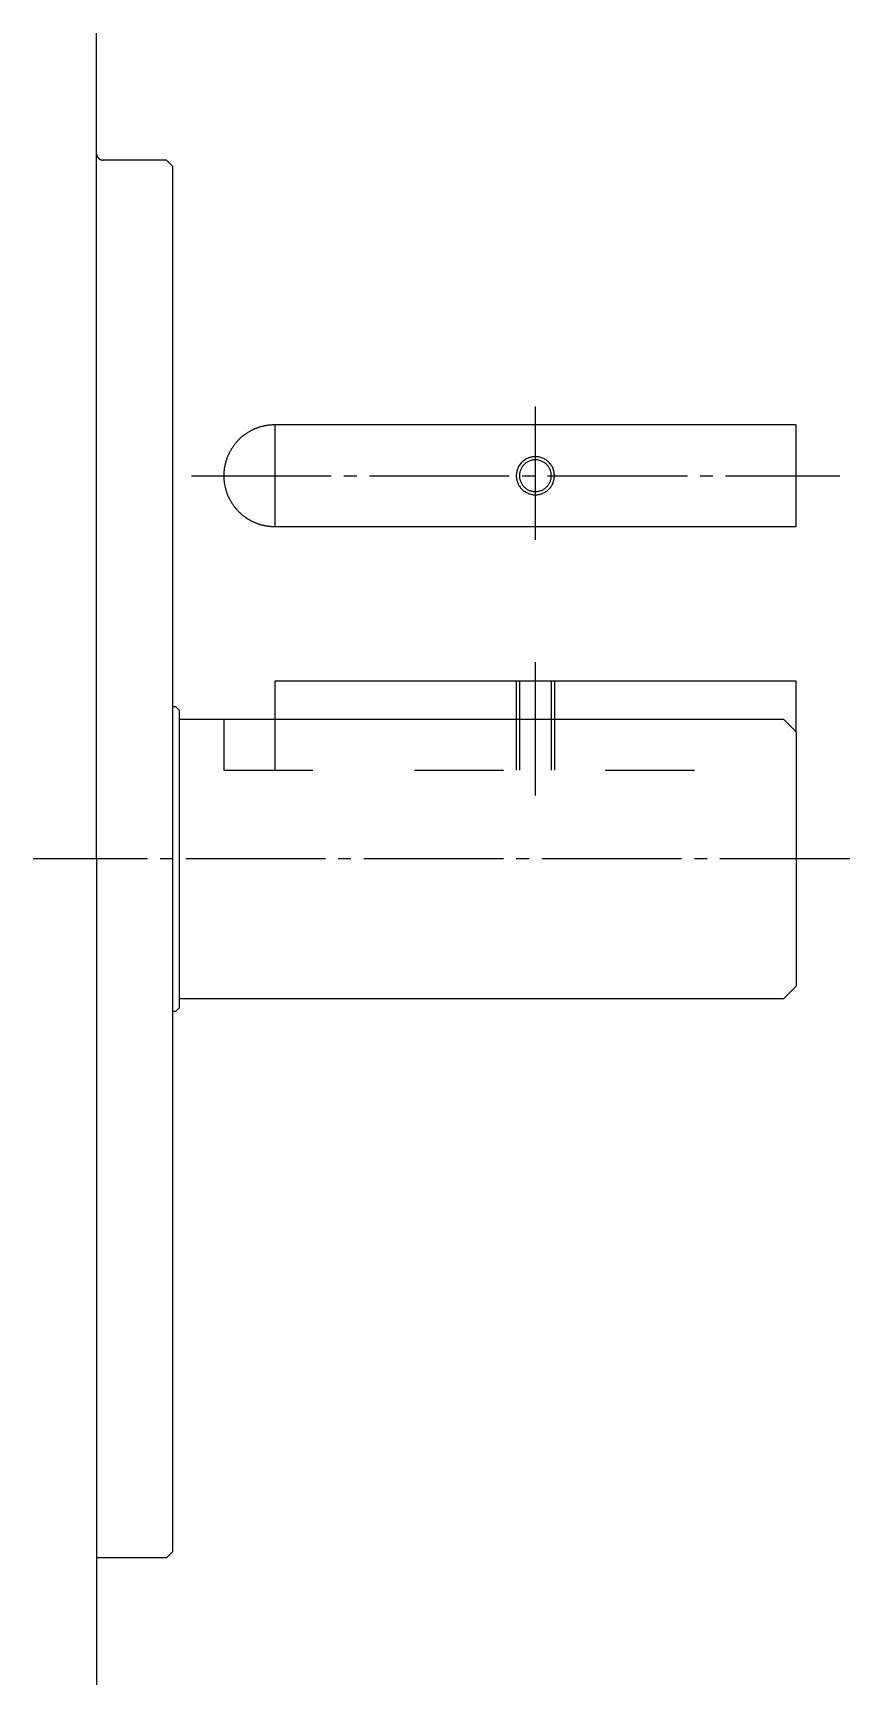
# Model space of a CAD drawing. Extents: x 0 to 671, y 0 to 384.
# Drawn here: x 383.4 to 447, y 0 to 130 of the extents above; entities that cross this region are included whole.
import ezdxf

# ---------------------------------------------------------------- set-up
doc = ezdxf.new("R2010")
doc.units = 0
doc.linetypes.add('DASH_CENTER', pattern=[14, 11, -1, 1, -1])
doc.linetypes.add('DASHED', pattern=[15, 7, -8])
doc.layers.get('0').update_dxf_attribs({"linetype": 'CONTINUOUS'})

msp = doc.modelspace()

# ---------------------------------------------------------------- linework, layer by layer
at = {"color": 7, "linetype": 'CONTINUOUS'}
for p, q in [((388.39, 96.34), (388.39, 130)), ((388.39, 65), (388.39, 119.8)), ((393.89, 120), (388.89, 120)), ((393.89, 120), (394.39, 119.5)), ((394.39, 65), (394.39, 119.5)), ((402.39, 99.16), (402.39, 91.16)), ((443.39, 99.16), (402.39, 99.16)), ((443.39, 91.16), (443.39, 99.16)), ((402.39, 91.16), (443.39, 91.16)), ((402.39, 79), (402.39, 76)), ((443.39, 79), (402.39, 79)), ((443.39, 75), (443.39, 79)), ((394.39, 77), (394.59, 77)), ((394.59, 77), (394.89, 76.7)), ((394.89, 76.7), (394.89, 53.3)), ((394.89, 76), (398.39, 76)), ((398.39, 76), (402.39, 76)), ((402.39, 76), (442.39, 76)), ((442.39, 76), (443.39, 75)), ((443.39, 75), (443.39, 72)), ((443.39, 72), (443.39, 55)), ((388.39, 65), (388.39, 0)), ((394.39, 10.5), (394.39, 65)), ((443.39, 55), (442.39, 54)), ((442.39, 54), (394.89, 54)), ((394.59, 53), (394.39, 53)), ((394.59, 53), (394.89, 53.3)), ((393.89, 10), (394.39, 10.5)), ((393.89, 10), (388.39, 10))]:
    msp.add_line(p, q, dxfattribs=at)
at = {"color": 1, "linetype": 'DASH_CENTER'}
for p, q in [((422.89, 90.12), (422.89, 100.62)), ((395.84, 95.16), (446.83, 95.16)), ((422.89, 70), (422.89, 80.5)), ((448.39, 65), (383.39, 65))]:
    msp.add_line(p, q, dxfattribs=at)
at = {"color": 2, "linetype": 'DASHED'}
for p, q in [((421.39, 79), (421.39, 72)), ((424.39, 79), (424.39, 72)), ((398.39, 76), (398.39, 72)), ((398.39, 72), (443.39, 72))]:
    msp.add_line(p, q, dxfattribs=at)
at = {"color": 7, "linetype": 'DASHED'}
for p, q in [((421.64, 79), (421.64, 72)), ((424.14, 79), (424.14, 72)), ((402.39, 76), (402.39, 72))]:
    msp.add_line(p, q, dxfattribs=at)
at = {"color": 7, "linetype": 'CONTINUOUS'}
for points in [[(388.39, 120.5, 0), (388.39, 120.49, 0), (388.39, 120.49, 0), (388.39, 120.48, 0), (388.39, 120.47, 0), (388.39, 120.47, 0), (388.39, 120.46, 0), (388.39, 120.46, 0), (388.39, 120.45, 0), (388.39, 120.44, 0), (388.39, 120.44, 0), (388.39, 120.43, 0), (388.39, 120.43, 0), (388.4, 120.42, 0), (388.4, 120.41, 0), (388.4, 120.41, 0), (388.4, 120.4, 0), (388.4, 120.4, 0), (388.4, 120.39, 0), (388.4, 120.38, 0), (388.4, 120.38, 0), (388.41, 120.37, 0), (388.41, 120.37, 0), (388.41, 120.36, 0), (388.41, 120.36, 0), (388.41, 120.35, 0), (388.42, 120.34, 0), (388.42, 120.34, 0), (388.42, 120.33, 0), (388.42, 120.33, 0), (388.42, 120.32, 0), (388.43, 120.31, 0), (388.43, 120.31, 0), (388.43, 120.3, 0), (388.43, 120.3, 0), (388.44, 120.29, 0), (388.44, 120.29, 0), (388.44, 120.28, 0), (388.44, 120.28, 0), (388.45, 120.27, 0), (388.45, 120.26, 0), (388.45, 120.26, 0), (388.45, 120.25, 0), (388.46, 120.25, 0), (388.46, 120.24, 0), (388.46, 120.24, 0), (388.47, 120.23, 0), (388.47, 120.23, 0), (388.47, 120.22, 0), (388.48, 120.22, 0), (388.48, 120.21, 0), (388.48, 120.21, 0), (388.49, 120.2, 0), (388.49, 120.2, 0), (388.5, 120.19, 0), (388.5, 120.19, 0), (388.5, 120.18, 0), (388.51, 120.18, 0), (388.51, 120.17, 0), (388.51, 120.17, 0), (388.52, 120.16, 0), (388.52, 120.16, 0), (388.53, 120.16, 0), (388.53, 120.15, 0), (388.54, 120.15, 0), (388.54, 120.14, 0), (388.55, 120.14, 0), (388.55, 120.13, 0), (388.55, 120.13, 0), (388.56, 120.12, 0), (388.56, 120.12, 0), (388.57, 120.12, 0), (388.57, 120.11, 0), (388.58, 120.11, 0), (388.58, 120.11, 0), (388.59, 120.1, 0), (388.59, 120.1, 0), (388.6, 120.09, 0), (388.6, 120.09, 0), (388.61, 120.09, 0), (388.61, 120.08, 0), (388.62, 120.08, 0), (388.62, 120.08, 0), (388.63, 120.07, 0), (388.63, 120.07, 0), (388.64, 120.07, 0), (388.64, 120.06, 0), (388.65, 120.06, 0), (388.65, 120.06, 0), (388.66, 120.06, 0), (388.67, 120.05, 0), (388.67, 120.05, 0), (388.68, 120.05, 0), (388.68, 120.05, 0), (388.69, 120.04, 0), (388.69, 120.04, 0), (388.7, 120.04, 0), (388.7, 120.04, 0), (388.71, 120.03, 0), (388.71, 120.03, 0), (388.72, 120.03, 0), (388.73, 120.03, 0), (388.73, 120.03, 0), (388.74, 120.02, 0), (388.74, 120.02, 0), (388.75, 120.02, 0), (388.76, 120.02, 0), (388.76, 120.02, 0), (388.77, 120.02, 0), (388.77, 120.01, 0), (388.78, 120.01, 0), (388.79, 120.01, 0), (388.79, 120.01, 0), (388.8, 120.01, 0), (388.8, 120.01, 0), (388.81, 120.01, 0), (388.82, 120, 0), (388.82, 120, 0), (388.83, 120, 0), (388.83, 120, 0), (388.84, 120, 0), (388.85, 120, 0), (388.85, 120, 0), (388.86, 120, 0), (388.87, 120, 0), (388.87, 120, 0), (388.88, 120, 0), (388.88, 120, 0), (388.89, 120, 0)], [(402.39, 99.16, 0), (402.34, 99.16, 0), (402.29, 99.16, 0), (402.24, 99.16, 0), (402.19, 99.16, 0), (402.14, 99.15, 0), (402.1, 99.15, 0), (402.05, 99.15, 0), (402, 99.14, 0), (401.95, 99.14, 0), (401.9, 99.13, 0), (401.85, 99.13, 0), (401.8, 99.12, 0), (401.75, 99.11, 0), (401.71, 99.1, 0), (401.66, 99.09, 0), (401.61, 99.09, 0), (401.56, 99.08, 0), (401.51, 99.06, 0), (401.46, 99.05, 0), (401.42, 99.04, 0), (401.37, 99.03, 0), (401.32, 99.02, 0), (401.28, 99, 0), (401.23, 98.99, 0), (401.18, 98.98, 0), (401.13, 98.96, 0), (401.09, 98.94, 0), (401.04, 98.93, 0), (401, 98.91, 0), (400.95, 98.89, 0), (400.9, 98.88, 0), (400.86, 98.86, 0), (400.81, 98.84, 0), (400.77, 98.82, 0), (400.72, 98.8, 0), (400.68, 98.78, 0), (400.63, 98.76, 0), (400.59, 98.73, 0), (400.55, 98.71, 0), (400.5, 98.69, 0), (400.46, 98.67, 0), (400.42, 98.64, 0), (400.38, 98.62, 0), (400.33, 98.59, 0), (400.29, 98.57, 0), (400.25, 98.54, 0), (400.21, 98.52, 0), (400.17, 98.49, 0), (400.13, 98.46, 0), (400.09, 98.43, 0), (400.05, 98.4, 0), (400.01, 98.37, 0), (399.97, 98.35, 0), (399.93, 98.32, 0), (399.89, 98.29, 0), (399.85, 98.25, 0), (399.81, 98.22, 0), (399.78, 98.19, 0), (399.74, 98.16, 0), (399.7, 98.13, 0), (399.67, 98.09, 0), (399.63, 98.06, 0), (399.6, 98.03, 0), (399.56, 97.99, 0), (399.53, 97.96, 0), (399.49, 97.92, 0), (399.46, 97.88, 0), (399.43, 97.85, 0), (399.39, 97.81, 0), (399.36, 97.77, 0), (399.33, 97.74, 0), (399.3, 97.7, 0), (399.27, 97.66, 0), (399.24, 97.62, 0), (399.21, 97.58, 0), (399.18, 97.54, 0), (399.15, 97.51, 0), (399.12, 97.47, 0), (399.09, 97.42, 0), (399.06, 97.38, 0), (399.04, 97.34, 0), (399.01, 97.3, 0), (398.98, 97.26, 0), (398.96, 97.22, 0), (398.93, 97.18, 0), (398.91, 97.13, 0), (398.88, 97.09, 0), (398.86, 97.05, 0), (398.84, 97, 0), (398.82, 96.96, 0), (398.8, 96.92, 0), (398.77, 96.87, 0), (398.75, 96.83, 0), (398.73, 96.78, 0), (398.71, 96.74, 0), (398.69, 96.69, 0), (398.68, 96.65, 0), (398.66, 96.6, 0), (398.64, 96.56, 0), (398.62, 96.51, 0), (398.61, 96.46, 0), (398.59, 96.42, 0), (398.58, 96.37, 0), (398.56, 96.32, 0), (398.55, 96.28, 0), (398.54, 96.23, 0), (398.52, 96.18, 0), (398.51, 96.13, 0), (398.5, 96.09, 0), (398.49, 96.04, 0), (398.48, 95.99, 0), (398.47, 95.94, 0), (398.46, 95.89, 0), (398.45, 95.85, 0), (398.44, 95.8, 0), (398.43, 95.75, 0), (398.43, 95.7, 0), (398.42, 95.65, 0), (398.41, 95.6, 0), (398.41, 95.55, 0), (398.4, 95.51, 0), (398.4, 95.46, 0), (398.4, 95.41, 0), (398.39, 95.36, 0), (398.39, 95.31, 0), (398.39, 95.26, 0), (398.39, 95.21, 0), (398.39, 95.16, 0)], [(424.14, 95.16, 0), (424.14, 95.22, 0), (424.13, 95.28, 0), (424.13, 95.35, 0), (424.12, 95.41, 0), (424.1, 95.47, 0), (424.09, 95.53, 0), (424.07, 95.58, 0), (424.05, 95.64, 0), (424.02, 95.7, 0), (423.99, 95.75, 0), (423.96, 95.8, 0), (423.93, 95.86, 0), (423.89, 95.91, 0), (423.86, 95.96, 0), (423.82, 96, 0), (423.77, 96.05, 0), (423.73, 96.09, 0), (423.68, 96.13, 0), (423.63, 96.17, 0), (423.58, 96.2, 0), (423.53, 96.23, 0), (423.48, 96.26, 0), (423.42, 96.29, 0), (423.37, 96.32, 0), (423.31, 96.34, 0), (423.25, 96.36, 0), (423.19, 96.37, 0), (423.13, 96.39, 0), (423.07, 96.4, 0), (423.01, 96.41, 0), (422.95, 96.41, 0), (422.89, 96.41, 0), (422.83, 96.41, 0), (422.77, 96.41, 0), (422.71, 96.4, 0), (422.65, 96.39, 0), (422.59, 96.37, 0), (422.53, 96.36, 0), (422.47, 96.34, 0), (422.41, 96.32, 0), (422.36, 96.29, 0), (422.3, 96.26, 0), (422.25, 96.23, 0), (422.19, 96.2, 0), (422.14, 96.17, 0), (422.1, 96.13, 0), (422.05, 96.09, 0), (422.01, 96.05, 0), (421.96, 96, 0), (421.92, 95.96, 0), (421.89, 95.91, 0), (421.85, 95.86, 0), (421.82, 95.8, 0), (421.79, 95.75, 0), (421.76, 95.7, 0), (421.74, 95.64, 0), (421.71, 95.58, 0), (421.69, 95.53, 0), (421.68, 95.47, 0), (421.66, 95.41, 0), (421.65, 95.35, 0), (421.65, 95.28, 0), (421.64, 95.22, 0), (421.64, 95.16, 0), (421.64, 95.1, 0), (421.65, 95.04, 0), (421.65, 94.98, 0), (421.66, 94.92, 0), (421.68, 94.86, 0), (421.69, 94.8, 0), (421.71, 94.74, 0), (421.74, 94.68, 0), (421.76, 94.63, 0), (421.79, 94.57, 0), (421.82, 94.52, 0), (421.85, 94.47, 0), (421.89, 94.42, 0), (421.92, 94.37, 0), (421.96, 94.32, 0), (422.01, 94.28, 0), (422.05, 94.24, 0), (422.1, 94.2, 0), (422.14, 94.16, 0), (422.19, 94.12, 0), (422.25, 94.09, 0), (422.3, 94.06, 0), (422.36, 94.03, 0), (422.41, 94.01, 0), (422.47, 93.99, 0), (422.53, 93.97, 0), (422.59, 93.95, 0), (422.65, 93.94, 0), (422.71, 93.93, 0), (422.77, 93.92, 0), (422.83, 93.91, 0), (422.89, 93.91, 0), (422.95, 93.91, 0), (423.01, 93.92, 0), (423.07, 93.93, 0), (423.13, 93.94, 0), (423.19, 93.95, 0), (423.25, 93.97, 0), (423.31, 93.99, 0), (423.37, 94.01, 0), (423.42, 94.03, 0), (423.48, 94.06, 0), (423.53, 94.09, 0), (423.58, 94.12, 0), (423.63, 94.16, 0), (423.68, 94.2, 0), (423.73, 94.24, 0), (423.77, 94.28, 0), (423.82, 94.32, 0), (423.86, 94.37, 0), (423.89, 94.42, 0), (423.93, 94.47, 0), (423.96, 94.52, 0), (423.99, 94.57, 0), (424.02, 94.63, 0), (424.05, 94.68, 0), (424.07, 94.74, 0), (424.09, 94.8, 0), (424.1, 94.86, 0), (424.12, 94.92, 0), (424.13, 94.98, 0), (424.13, 95.04, 0), (424.14, 95.1, 0), (424.14, 95.16, 0)], [(398.39, 95.16, 0), (398.39, 95.11, 0), (398.39, 95.06, 0), (398.39, 95.01, 0), (398.39, 94.97, 0), (398.4, 94.92, 0), (398.4, 94.87, 0), (398.4, 94.82, 0), (398.41, 94.77, 0), (398.41, 94.72, 0), (398.42, 94.67, 0), (398.43, 94.62, 0), (398.43, 94.58, 0), (398.44, 94.53, 0), (398.45, 94.48, 0), (398.46, 94.43, 0), (398.47, 94.38, 0), (398.48, 94.33, 0), (398.49, 94.29, 0), (398.5, 94.24, 0), (398.51, 94.19, 0), (398.52, 94.14, 0), (398.54, 94.1, 0), (398.55, 94.05, 0), (398.56, 94, 0), (398.58, 93.95, 0), (398.59, 93.91, 0), (398.61, 93.86, 0), (398.62, 93.81, 0), (398.64, 93.77, 0), (398.66, 93.72, 0), (398.68, 93.68, 0), (398.69, 93.63, 0), (398.71, 93.59, 0), (398.73, 93.54, 0), (398.75, 93.5, 0), (398.77, 93.45, 0), (398.8, 93.41, 0), (398.82, 93.36, 0), (398.84, 93.32, 0), (398.86, 93.28, 0), (398.88, 93.23, 0), (398.91, 93.19, 0), (398.93, 93.15, 0), (398.96, 93.11, 0), (398.98, 93.06, 0), (399.01, 93.02, 0), (399.04, 92.98, 0), (399.06, 92.94, 0), (399.09, 92.9, 0), (399.12, 92.86, 0), (399.15, 92.82, 0), (399.18, 92.78, 0), (399.21, 92.74, 0), (399.24, 92.7, 0), (399.27, 92.66, 0), (399.3, 92.62, 0), (399.33, 92.59, 0), (399.36, 92.55, 0), (399.39, 92.51, 0), (399.43, 92.48, 0), (399.46, 92.44, 0), (399.49, 92.4, 0), (399.53, 92.37, 0), (399.56, 92.33, 0), (399.6, 92.3, 0), (399.63, 92.27, 0), (399.67, 92.23, 0), (399.7, 92.2, 0), (399.74, 92.17, 0), (399.78, 92.13, 0), (399.81, 92.1, 0), (399.85, 92.07, 0), (399.89, 92.04, 0), (399.93, 92.01, 0), (399.97, 91.98, 0), (400.01, 91.95, 0), (400.05, 91.92, 0), (400.09, 91.89, 0), (400.13, 91.86, 0), (400.17, 91.84, 0), (400.21, 91.81, 0), (400.25, 91.78, 0), (400.29, 91.76, 0), (400.33, 91.73, 0), (400.38, 91.71, 0), (400.42, 91.68, 0), (400.46, 91.66, 0), (400.5, 91.63, 0), (400.55, 91.61, 0), (400.59, 91.59, 0), (400.63, 91.57, 0), (400.68, 91.55, 0), (400.72, 91.53, 0), (400.77, 91.51, 0), (400.81, 91.49, 0), (400.86, 91.47, 0), (400.9, 91.45, 0), (400.95, 91.43, 0), (401, 91.41, 0), (401.04, 91.4, 0), (401.09, 91.38, 0), (401.13, 91.36, 0), (401.18, 91.35, 0), (401.23, 91.33, 0), (401.28, 91.32, 0), (401.32, 91.31, 0), (401.37, 91.29, 0), (401.42, 91.28, 0), (401.46, 91.27, 0), (401.51, 91.26, 0), (401.56, 91.25, 0), (401.61, 91.24, 0), (401.66, 91.23, 0), (401.71, 91.22, 0), (401.75, 91.21, 0), (401.8, 91.21, 0), (401.85, 91.2, 0), (401.9, 91.19, 0), (401.95, 91.19, 0), (402, 91.18, 0), (402.05, 91.18, 0), (402.1, 91.17, 0), (402.14, 91.17, 0), (402.19, 91.17, 0), (402.24, 91.16, 0), (402.29, 91.16, 0), (402.34, 91.16, 0), (402.39, 91.16, 0)]]:
    msp.add_polyline3d(points, dxfattribs=at)
at = {"color": 2, "linetype": 'CONTINUOUS'}
msp.add_polyline3d([(424.39, 95.16, 0), (424.39, 95.24, 0), (424.38, 95.31, 0), (424.37, 95.38, 0), (424.36, 95.45, 0), (424.35, 95.53, 0), (424.32, 95.6, 0), (424.3, 95.67, 0), (424.28, 95.74, 0), (424.25, 95.8, 0), (424.21, 95.87, 0), (424.18, 95.93, 0), (424.14, 96, 0), (424.1, 96.06, 0), (424.05, 96.11, 0), (424, 96.17, 0), (423.95, 96.22, 0), (423.9, 96.27, 0), (423.84, 96.32, 0), (423.78, 96.37, 0), (423.72, 96.41, 0), (423.66, 96.45, 0), (423.6, 96.48, 0), (423.53, 96.52, 0), (423.46, 96.55, 0), (423.39, 96.57, 0), (423.32, 96.6, 0), (423.25, 96.62, 0), (423.18, 96.63, 0), (423.11, 96.65, 0), (423.04, 96.65, 0), (422.96, 96.66, 0), (422.89, 96.66, 0), (422.82, 96.66, 0), (422.74, 96.65, 0), (422.67, 96.65, 0), (422.6, 96.63, 0), (422.52, 96.62, 0), (422.45, 96.6, 0), (422.38, 96.57, 0), (422.32, 96.55, 0), (422.25, 96.52, 0), (422.18, 96.48, 0), (422.12, 96.45, 0), (422.06, 96.41, 0), (422, 96.37, 0), (421.94, 96.32, 0), (421.88, 96.27, 0), (421.83, 96.22, 0), (421.78, 96.17, 0), (421.73, 96.11, 0), (421.69, 96.06, 0), (421.64, 96, 0), (421.6, 95.93, 0), (421.57, 95.87, 0), (421.53, 95.8, 0), (421.5, 95.74, 0), (421.48, 95.67, 0), (421.45, 95.6, 0), (421.44, 95.53, 0), (421.42, 95.45, 0), (421.41, 95.38, 0), (421.4, 95.31, 0), (421.39, 95.24, 0), (421.39, 95.16, 0), (421.39, 95.09, 0), (421.4, 95.02, 0), (421.41, 94.94, 0), (421.42, 94.87, 0), (421.44, 94.8, 0), (421.45, 94.73, 0), (421.48, 94.66, 0), (421.5, 94.59, 0), (421.53, 94.52, 0), (421.57, 94.45, 0), (421.6, 94.39, 0), (421.64, 94.33, 0), (421.69, 94.27, 0), (421.73, 94.21, 0), (421.78, 94.15, 0), (421.83, 94.1, 0), (421.88, 94.05, 0), (421.94, 94, 0), (422, 93.96, 0), (422.06, 93.91, 0), (422.12, 93.88, 0), (422.18, 93.84, 0), (422.25, 93.81, 0), (422.32, 93.78, 0), (422.38, 93.75, 0), (422.45, 93.73, 0), (422.52, 93.71, 0), (422.6, 93.69, 0), (422.67, 93.68, 0), (422.74, 93.67, 0), (422.82, 93.66, 0), (422.89, 93.66, 0), (422.96, 93.66, 0), (423.04, 93.67, 0), (423.11, 93.68, 0), (423.18, 93.69, 0), (423.25, 93.71, 0), (423.32, 93.73, 0), (423.39, 93.75, 0), (423.46, 93.78, 0), (423.53, 93.81, 0), (423.6, 93.84, 0), (423.66, 93.88, 0), (423.72, 93.91, 0), (423.78, 93.96, 0), (423.84, 94, 0), (423.9, 94.05, 0), (423.95, 94.1, 0), (424, 94.15, 0), (424.05, 94.21, 0), (424.1, 94.27, 0), (424.14, 94.33, 0), (424.18, 94.39, 0), (424.21, 94.45, 0), (424.25, 94.52, 0), (424.28, 94.59, 0), (424.3, 94.66, 0), (424.32, 94.73, 0), (424.35, 94.8, 0), (424.36, 94.87, 0), (424.37, 94.94, 0), (424.38, 95.02, 0), (424.39, 95.09, 0), (424.39, 95.16, 0)], dxfattribs=at)

doc.saveas('drawing.dxf')
